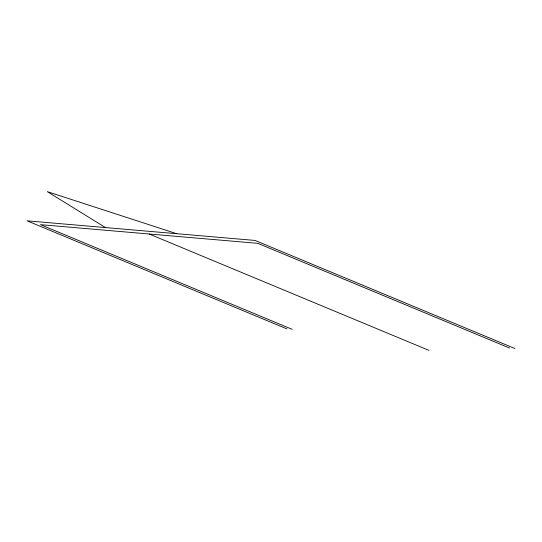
<?xml version="1.0" encoding="UTF-8"?>
<svg xmlns="http://www.w3.org/2000/svg" width="542" height="542" viewBox="0 0 542 542"><rect width="100%" height="100%" fill="white"/><g stroke="black" fill="none" stroke-linecap="round" stroke-linejoin="round"><path stroke-width="0.81" d="M176.692 233.704L47.31 191.638L105.46 227.572M514.9 348.52L255.052 240.445L27.1 220.831L286.948 328.913M509.582 348.066L257.816 243.344L40.501 224.652L292.267 329.373M149.158 234.002L428.918 350.362"/></g></svg>
